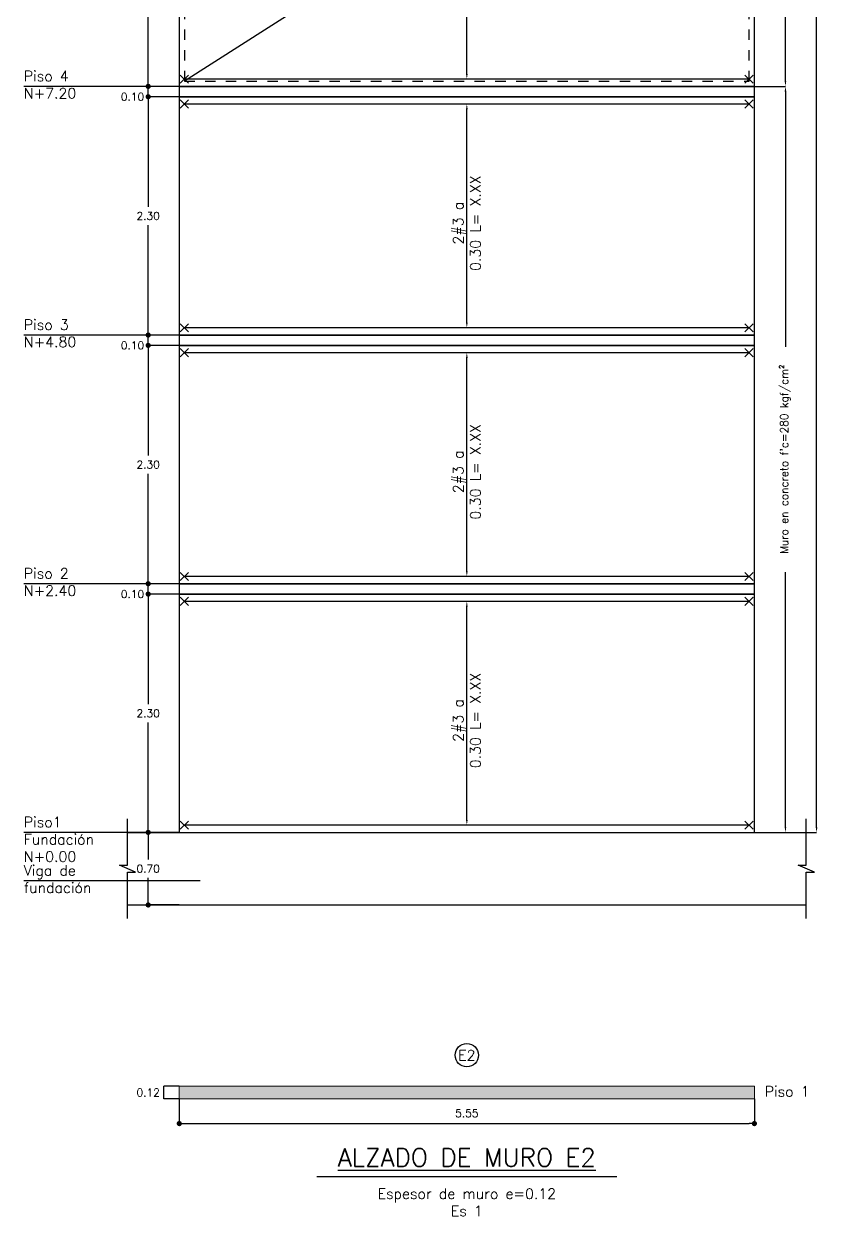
# Model space of a CAD drawing. Header units: millimetres. Extents: x -99999999 to 100000000, y -41 to 20.
# Drawn here: x 77.61 to 85.37, y -3.7 to 7.8 of the extents above; entities that cross this region are included whole.
import ezdxf
from ezdxf.enums import TextEntityAlignment as Align

# ---------------------------------------------------------------- set-up
doc = ezdxf.new("R2010")
doc.units = ezdxf.units.MM
doc.header["$LTSCALE"] = 0.01
doc.header["$PDMODE"] = 3
doc.linetypes.add('DASHED2', pattern=[0.375, 0.25, -0.125])
for name, color, linetype in [('FC_BORDES', 4, 'Continuous'), ('FC_COTAS', 1, 'Continuous'), ('FC_ET_VSMM', 3, 'Continuous'), ('FC_HATCH MUROS', 253, 'Continuous'), ('FC_LINEA CORTE', 1, 'Continuous'), ('FC_MALLA', 3, 'DASHED2'), ('FC_NUMERO', 11, 'Continuous'), ('FC_R-200', 5, 'Continuous'), ('FC_R-80', 11, 'Continuous'), ('FC_REFUERZO', 5, 'Continuous'), ('FC_REFUERZO 2', 1, 'Continuous')]:
    doc.layers.add(name, color=color, linetype=linetype)
doc.layers.add('FC_MURO CONCRETO', color=7, linetype='Continuous', lineweight=0)
doc.styles.add('FC_TEXT', font='romans.shx', dxfattribs={"height": 0.002})
doc.styles.add('FC_TEXT1', font='romans.shx')
doc.dimstyles.new('FC_COTAS', dxfattribs={"dimtxt": 0.0015, "dimasz": 0.001, "dimexe": 0, "dimexo": 0, "dimgap": 0.001, "dimtad": 1, "dimtih": 1, "dimtoh": 1, "dimzin": 0, "dimdsep": 46, "dimtxsty": 'FC_TEXT1', "dimblk": 'DOT', "dimcen": 0.09, "dimclrd": 256, "dimclre": 256, "dimclrt": 256, "dimadec": 0, "dimazin": 0, "dimtfac": 1, "dimtix": 1, "dimtmove": 2, "dimatfit": 3, "dimfxl": 1.002, "dimtolj": 1, "dimtzin": 0, "dimlwd": -1, "dimarcsym": 0})

# ---------------------------------------------------------------- blocks, each defined once
blk = doc.blocks.new('_Dot')
at = {"color": 0, "linetype": 'ByBlock', "lineweight": -2}
blk.add_line((-0.5, 0), (-1, 0), dxfattribs=at)
at = {"color": 0, "linetype": 'ByBlock', "const_width": 0.5}
blk.add_lwpolyline([(-0.25, 0, 1), (0.25, 0, 1)], format="xyb", close=True, dxfattribs=at)
blk = doc.blocks.new('*D587')
at = {"layer": 'Defpoints', "color": 0, "ltscale": 0.6, "transparency": 16777216}
for p in [(79.11, 0), (78.81, 0), (79.11, -0.7)]:
    blk.add_point(p, dxfattribs=at)
at = {"layer": 'FC_COTAS', "lineweight": -2, "ltscale": 0.6, "transparency": 16777216}
for p, q in [((79.11, 0), (78.81, 0)), ((79.11, -0.7), (78.81, -0.7))]:
    blk.add_line(p, q, dxfattribs=at)
at = {"layer": 'FC_COTAS', "ltscale": 0.6, "transparency": 16777216}
for p, q in [((78.81, -0.05), (78.81, -0.262)), ((78.81, -0.65), (78.81, -0.437))]:
    blk.add_line(p, q, dxfattribs=at)
at = {"layer": 'FC_COTAS', "ltscale": 0.6, "transparency": 16777216, "xscale": 0.05, "yscale": 0.05, "zscale": 0.05}
for p, rotation in [((78.81, 0), 90), ((78.81, -0.7), 270)]:
    blk.add_blockref('_Dot', p, dxfattribs=dict(at, rotation=rotation))
at = {"layer": 'FC_COTAS', "ltscale": 0.6, "transparency": 16777216, "insert": (78.81, -0.35), "char_height": 0.075, "attachment_point": 5, "style": 'FC_TEXT1'}
blk.add_mtext('\\A1;0.70', dxfattribs=at)
blk = doc.blocks.new('*U311')
at = {"layer": 'FC_LINEA CORTE'}
blk.add_lwpolyline([(0, -0.0096), (0, -0.00067), (0.00157, -0.00067), (-0.00157, 0.00067), (0, 0.00067), (0, 0.0096)], dxfattribs=at)
blk = doc.blocks.new('FC_B_Nomenclatura')
at = {"layer": 'FC_NUMERO', "color": 0}
blk.add_circle((0, 0), 0.00225, dxfattribs=at)
at = {"layer": 'FC_NUMERO', "color": 0, "style": 'FC_TEXT1'}
blk.add_attdef('N-NUM', text='', height=0.002, dxfattribs=at).set_placement((0, 0), align=Align.MIDDLE_CENTER)
blk = doc.blocks.new('*D588')
at = {"layer": 'Defpoints', "color": 0, "ltscale": 0.6, "transparency": 16777216}
for p in [(78.96, -2.45), (79.11, -2.45), (79.11, -2.57)]:
    blk.add_point(p, dxfattribs=at)
at = {"layer": 'FC_COTAS', "lineweight": -2, "ltscale": 0.6, "transparency": 16777216}
for p, q in [((79.11, -2.45), (78.96, -2.45)), ((79.11, -2.57), (78.96, -2.57))]:
    blk.add_line(p, q, dxfattribs=at)
at = {"layer": 'FC_COTAS', "ltscale": 0.6, "transparency": 16777216}
blk.add_line((78.96, -2.57), (78.96, -2.45), dxfattribs=at)
at = {"layer": 'FC_COTAS', "ltscale": 0.6, "transparency": 16777216, "insert": (78.81, -2.51), "char_height": 0.075, "attachment_point": 5, "style": 'FC_TEXT1'}
blk.add_mtext('\\A1;0.12', dxfattribs=at)
blk = doc.blocks.new('*D589')
at = {"layer": 'Defpoints', "color": 0, "ltscale": 0.6, "transparency": 16777216}
for p in [(79.11, -2.57), (84.66, -2.57), (84.66, -2.81)]:
    blk.add_point(p, dxfattribs=at)
at = {"layer": 'FC_COTAS', "lineweight": -2, "ltscale": 0.6, "transparency": 16777216}
for p, q in [((79.11, -2.57), (79.11, -2.81)), ((84.66, -2.57), (84.66, -2.81))]:
    blk.add_line(p, q, dxfattribs=at)
at = {"layer": 'FC_COTAS', "ltscale": 0.6, "transparency": 16777216}
blk.add_line((79.16, -2.81), (84.61, -2.81), dxfattribs=at)
at = {"layer": 'FC_COTAS', "ltscale": 0.6, "transparency": 16777216, "xscale": 0.05, "yscale": 0.05, "zscale": 0.05, "rotation": 180}
blk.add_blockref('_Dot', (79.11, -2.81), dxfattribs=at)
at = {"layer": 'FC_COTAS', "ltscale": 0.6, "transparency": 16777216, "xscale": 0.05, "yscale": 0.05, "zscale": 0.05}
blk.add_blockref('_Dot', (84.66, -2.81), dxfattribs=at)
at = {"layer": 'FC_COTAS', "ltscale": 0.6, "transparency": 16777216, "insert": (81.885, -2.71), "char_height": 0.075, "attachment_point": 5, "style": 'FC_TEXT1'}
blk.add_mtext('\\A1;5.55', dxfattribs=at)
blk = doc.blocks.new('*U590')
at = {"layer": 'FC_R-200', "color": 4, "ltscale": 1.5}
blk.add_lwpolyline([(-0.02893, 0), (0.02893, 0)], dxfattribs=at)
at = {"layer": 'FC_R-200', "ltscale": 1.5, "style": 'FC_TEXT1'}
blk.add_attdef('%%UTÍTULO', text='', height=0.0035, dxfattribs=at).set_placement((0, 0.00366), align=Align.MIDDLE_CENTER)
at = {"layer": 'FC_R-80', "ltscale": 1.5, "style": 'FC_TEXT1'}
blk.add_attdef('ESCALA', text='', height=0.002, dxfattribs=at).set_placement((-0.0284, -0.0017), align=Align.MIDDLE_LEFT)
blk = doc.blocks.new('*D591')
at = {"layer": 'Defpoints', "color": 0, "ltscale": 0.6, "transparency": 16777216}
for p in [(78.81, 2.3), (79.11, 2.3), (79.11, 0)]:
    blk.add_point(p, dxfattribs=at)
at = {"layer": 'FC_COTAS', "lineweight": -2, "ltscale": 0.6, "transparency": 16777216}
for p, q in [((79.11, 2.3), (78.81, 2.3)), ((79.11, 0), (78.81, 0))]:
    blk.add_line(p, q, dxfattribs=at)
at = {"layer": 'FC_COTAS', "ltscale": 0.6, "transparency": 16777216}
for p, q in [((78.81, 2.25), (78.81, 1.237)), ((78.81, 0.05), (78.81, 1.062))]:
    blk.add_line(p, q, dxfattribs=at)
at = {"layer": 'FC_COTAS', "ltscale": 0.6, "transparency": 16777216, "xscale": 0.05, "yscale": 0.05, "zscale": 0.05}
for p, rotation in [((78.81, 2.3), 90), ((78.81, 0), 270)]:
    blk.add_blockref('_Dot', p, dxfattribs=dict(at, rotation=rotation))
at = {"layer": 'FC_COTAS', "ltscale": 0.6, "transparency": 16777216, "insert": (78.81, 1.15), "char_height": 0.075, "attachment_point": 5, "style": 'FC_TEXT1'}
blk.add_mtext('\\A1;2.30', dxfattribs=at)
blk = doc.blocks.new('*D592')
at = {"layer": 'Defpoints', "color": 0, "ltscale": 0.6, "transparency": 16777216}
for p in [(78.81, 2.4), (79.11, 2.4), (79.11, 2.3)]:
    blk.add_point(p, dxfattribs=at)
at = {"layer": 'FC_COTAS', "lineweight": -2, "ltscale": 0.6, "transparency": 16777216}
for p, q in [((79.11, 2.4), (78.81, 2.4)), ((79.11, 2.3), (78.81, 2.3))]:
    blk.add_line(p, q, dxfattribs=at)
at = {"layer": 'FC_COTAS', "ltscale": 0.6, "transparency": 16777216}
blk.add_line((78.81, 2.3), (78.81, 2.4), dxfattribs=at)
at = {"layer": 'FC_COTAS', "ltscale": 0.6, "transparency": 16777216, "insert": (78.66, 2.3), "char_height": 0.075, "attachment_point": 5, "style": 'FC_TEXT1'}
blk.add_mtext('\\A1;0.10', dxfattribs=at)
blk = doc.blocks.new('*U593')
at = {"color": 0}
blk.add_line((7.317, 0), (0.05, 0), dxfattribs=at)
at = {"layer": 'FC_REFUERZO 2', "ltscale": 0.9}
for p, q in [((-0.003, 0.053), (0.103, -0.053)), ((0.103, 0.053), (-0.003, -0.053)), ((7.37, 0.053), (7.263, -0.053)), ((7.263, 0.053), (7.37, -0.053))]:
    blk.add_line(p, q, dxfattribs=at)
blk = doc.blocks.new('*D594')
at = {"layer": 'Defpoints', "color": 0, "ltscale": 0.6, "transparency": 16777216}
for p in [(81.885, 2.23), (81.885, 2.23), (81.885, 0.07)]:
    blk.add_point(p, dxfattribs=at)
at = {"layer": 'FC_COTAS', "ltscale": 0.6, "transparency": 16777216}
blk.add_line((81.885, 0.12), (81.885, 2.18), dxfattribs=at)
for points in [[(81.877, 2.18), (81.893, 2.18), (81.885, 2.23)], [(81.877, 0.12), (81.893, 0.12), (81.885, 0.07)]]:
    blk.add_solid(points, dxfattribs=at)
blk = doc.blocks.new('*D595')
at = {"layer": 'Defpoints', "color": 0, "ltscale": 0.6, "transparency": 16777216}
for p in [(78.81, 4.7), (79.11, 4.7), (79.11, 2.4)]:
    blk.add_point(p, dxfattribs=at)
at = {"layer": 'FC_COTAS', "lineweight": -2, "ltscale": 0.6, "transparency": 16777216}
for p, q in [((79.11, 4.7), (78.81, 4.7)), ((79.11, 2.4), (78.81, 2.4))]:
    blk.add_line(p, q, dxfattribs=at)
at = {"layer": 'FC_COTAS', "ltscale": 0.6, "transparency": 16777216}
for p, q in [((78.81, 4.65), (78.81, 3.637)), ((78.81, 2.45), (78.81, 3.462))]:
    blk.add_line(p, q, dxfattribs=at)
at = {"layer": 'FC_COTAS', "ltscale": 0.6, "transparency": 16777216, "xscale": 0.05, "yscale": 0.05, "zscale": 0.05}
for p, rotation in [((78.81, 4.7), 90), ((78.81, 2.4), 270)]:
    blk.add_blockref('_Dot', p, dxfattribs=dict(at, rotation=rotation))
at = {"layer": 'FC_COTAS', "ltscale": 0.6, "transparency": 16777216, "insert": (78.81, 3.55), "char_height": 0.075, "attachment_point": 5, "style": 'FC_TEXT1'}
blk.add_mtext('\\A1;2.30', dxfattribs=at)
blk = doc.blocks.new('*D596')
at = {"layer": 'Defpoints', "color": 0, "ltscale": 0.6, "transparency": 16777216}
for p in [(78.81, 4.8), (79.11, 4.8), (79.11, 4.7)]:
    blk.add_point(p, dxfattribs=at)
at = {"layer": 'FC_COTAS', "lineweight": -2, "ltscale": 0.6, "transparency": 16777216}
for p, q in [((79.11, 4.8), (78.81, 4.8)), ((79.11, 4.7), (78.81, 4.7))]:
    blk.add_line(p, q, dxfattribs=at)
at = {"layer": 'FC_COTAS', "ltscale": 0.6, "transparency": 16777216}
blk.add_line((78.81, 4.7), (78.81, 4.8), dxfattribs=at)
at = {"layer": 'FC_COTAS', "ltscale": 0.6, "transparency": 16777216, "insert": (78.66, 4.7), "char_height": 0.075, "attachment_point": 5, "style": 'FC_TEXT1'}
blk.add_mtext('\\A1;0.10', dxfattribs=at)
blk = doc.blocks.new('*D597')
at = {"layer": 'Defpoints', "color": 0, "ltscale": 0.6, "transparency": 16777216}
for p in [(81.885, 4.63), (81.885, 4.63), (81.885, 2.47)]:
    blk.add_point(p, dxfattribs=at)
at = {"layer": 'FC_COTAS', "ltscale": 0.6, "transparency": 16777216}
blk.add_line((81.885, 2.52), (81.885, 4.58), dxfattribs=at)
for points in [[(81.877, 4.58), (81.893, 4.58), (81.885, 4.63)], [(81.877, 2.52), (81.893, 2.52), (81.885, 2.47)]]:
    blk.add_solid(points, dxfattribs=at)
blk = doc.blocks.new('*D598')
at = {"layer": 'Defpoints', "color": 0, "ltscale": 0.6, "transparency": 16777216}
for p in [(78.81, 7.1), (79.11, 7.1), (79.11, 4.8)]:
    blk.add_point(p, dxfattribs=at)
at = {"layer": 'FC_COTAS', "lineweight": -2, "ltscale": 0.6, "transparency": 16777216}
for p, q in [((79.11, 7.1), (78.81, 7.1)), ((79.11, 4.8), (78.81, 4.8))]:
    blk.add_line(p, q, dxfattribs=at)
at = {"layer": 'FC_COTAS', "ltscale": 0.6, "transparency": 16777216}
for p, q in [((78.81, 7.05), (78.81, 6.037)), ((78.81, 4.85), (78.81, 5.862))]:
    blk.add_line(p, q, dxfattribs=at)
at = {"layer": 'FC_COTAS', "ltscale": 0.6, "transparency": 16777216, "xscale": 0.05, "yscale": 0.05, "zscale": 0.05}
for p, rotation in [((78.81, 7.1), 90), ((78.81, 4.8), 270)]:
    blk.add_blockref('_Dot', p, dxfattribs=dict(at, rotation=rotation))
at = {"layer": 'FC_COTAS', "ltscale": 0.6, "transparency": 16777216, "insert": (78.81, 5.95), "char_height": 0.075, "attachment_point": 5, "style": 'FC_TEXT1'}
blk.add_mtext('\\A1;2.30', dxfattribs=at)
blk = doc.blocks.new('*D599')
at = {"layer": 'Defpoints', "color": 0, "ltscale": 0.6, "transparency": 16777216}
for p in [(78.81, 7.2), (79.11, 7.2), (79.11, 7.1)]:
    blk.add_point(p, dxfattribs=at)
at = {"layer": 'FC_COTAS', "lineweight": -2, "ltscale": 0.6, "transparency": 16777216}
for p, q in [((79.11, 7.2), (78.81, 7.2)), ((79.11, 7.1), (78.81, 7.1))]:
    blk.add_line(p, q, dxfattribs=at)
at = {"layer": 'FC_COTAS', "ltscale": 0.6, "transparency": 16777216}
blk.add_line((78.81, 7.1), (78.81, 7.2), dxfattribs=at)
at = {"layer": 'FC_COTAS', "ltscale": 0.6, "transparency": 16777216, "insert": (78.66, 7.1), "char_height": 0.075, "attachment_point": 5, "style": 'FC_TEXT1'}
blk.add_mtext('\\A1;0.10', dxfattribs=at)
blk = doc.blocks.new('*D600')
at = {"layer": 'Defpoints', "color": 0, "ltscale": 0.6, "transparency": 16777216}
for p in [(81.885, 7.03), (81.885, 7.03), (81.885, 4.87)]:
    blk.add_point(p, dxfattribs=at)
at = {"layer": 'FC_COTAS', "ltscale": 0.6, "transparency": 16777216}
blk.add_line((81.885, 4.92), (81.885, 6.98), dxfattribs=at)
for points in [[(81.877, 6.98), (81.893, 6.98), (81.885, 7.03)], [(81.877, 4.92), (81.893, 4.92), (81.885, 4.87)]]:
    blk.add_solid(points, dxfattribs=at)
blk = doc.blocks.new('*D601')
at = {"layer": 'Defpoints', "color": 0, "ltscale": 0.6, "transparency": 16777216}
for p in [(78.81, 9.5), (79.11, 9.5), (79.11, 7.2)]:
    blk.add_point(p, dxfattribs=at)
at = {"layer": 'FC_COTAS', "lineweight": -2, "ltscale": 0.6, "transparency": 16777216}
for p, q in [((79.11, 9.5), (78.81, 9.5)), ((79.11, 7.2), (78.81, 7.2))]:
    blk.add_line(p, q, dxfattribs=at)
at = {"layer": 'FC_COTAS', "ltscale": 0.6, "transparency": 16777216}
for p, q in [((78.81, 9.45), (78.81, 8.437)), ((78.81, 7.25), (78.81, 8.262))]:
    blk.add_line(p, q, dxfattribs=at)
at = {"layer": 'FC_COTAS', "ltscale": 0.6, "transparency": 16777216, "xscale": 0.05, "yscale": 0.05, "zscale": 0.05}
for p, rotation in [((78.81, 9.5), 90), ((78.81, 7.2), 270)]:
    blk.add_blockref('_Dot', p, dxfattribs=dict(at, rotation=rotation))
at = {"layer": 'FC_COTAS', "ltscale": 0.6, "transparency": 16777216, "insert": (78.81, 8.35), "char_height": 0.075, "attachment_point": 5, "style": 'FC_TEXT1'}
blk.add_mtext('\\A1;2.30', dxfattribs=at)
blk = doc.blocks.new('*U604')
at = {"layer": 'FC_REFUERZO', "ltscale": 0.9}
h = blk.add_hatch(dxfattribs=at)
h.set_pattern_fill('_USER', color=256, scale=0.003, double=1, pattern_type=0)
h.set_pattern_definition([(0, (0, 0), (0, 0.003), []), (90, (0, 0), (-0.003, 2e-19), [])])
edge = h.paths.add_edge_path()
edge.add_arc((0, 0), 0.0056, 0, 360)
at = {"layer": 'FC_BORDES'}
blk.add_circle((0, 0), 0.0056, dxfattribs=at)
at = {"layer": 'FC_LINEA CORTE'}
for points in [[(0.0053, -0.00181), (0.0545, 0.02433)], [(-0.00533, 0.00172), (-0.0545, -0.02967)]]:
    blk.add_lwpolyline(points, dxfattribs=at)
at = {"layer": 'FC_R-80', "ltscale": 0.9, "style": 'FC_TEXT1'}
for tag, p in [('Malla_001', (-0.00351, -0.0087)), ('Malla_002', (-0.00494, -0.01203))]:
    blk.add_attdef(tag, p, '', height=0.002, dxfattribs=at)
blk = doc.blocks.new('*D605')
at = {"layer": 'Defpoints', "color": 0, "ltscale": 0.6, "transparency": 16777216}
for p in [(81.885, 9.43), (81.885, 9.43), (81.885, 7.27)]:
    blk.add_point(p, dxfattribs=at)
at = {"layer": 'FC_COTAS', "ltscale": 0.6, "transparency": 16777216}
blk.add_line((81.885, 7.32), (81.885, 9.38), dxfattribs=at)
for points in [[(81.877, 9.38), (81.893, 9.38), (81.885, 9.43)], [(81.877, 7.32), (81.893, 7.32), (81.885, 7.27)]]:
    blk.add_solid(points, dxfattribs=at)
blk = doc.blocks.new('*D621')
at = {"layer": 'Defpoints', "color": 0, "ltscale": 0.6, "transparency": 16777216}
for p in [(84.66, 7.2), (84.96, 7.2), (84.66, 0)]:
    blk.add_point(p, dxfattribs=at)
at = {"layer": 'FC_COTAS', "lineweight": -2, "ltscale": 0.6, "transparency": 16777216}
for p, q in [((84.66, 7.2), (84.96, 7.2)), ((84.66, 0), (84.96, 0))]:
    blk.add_line(p, q, dxfattribs=at)
at = {"layer": 'FC_COTAS', "ltscale": 0.6, "transparency": 16777216}
for p, q in [((84.96, 7.15), (84.96, 4.688)), ((84.96, 0.05), (84.96, 2.513))]:
    blk.add_line(p, q, dxfattribs=at)
for points in [[(84.952, 7.15), (84.968, 7.15), (84.96, 7.2)], [(84.952, 0.05), (84.968, 0.05), (84.96, 0)]]:
    blk.add_solid(points, dxfattribs=at)
at = {"layer": 'FC_COTAS', "color": 11, "ltscale": 0.6, "transparency": 16777216, "insert": (84.96, 3.6), "char_height": 0.075, "attachment_point": 5, "rotation": 90, "style": 'FC_TEXT1'}
blk.add_mtext("\\A1;Muro en concreto f'c=280 kgf/cm²", dxfattribs=at)
blk = doc.blocks.new('*D622')
at = {"layer": 'Defpoints', "color": 0, "ltscale": 0.6, "transparency": 16777216}
for p in [(84.66, 19.2), (84.96, 19.2), (84.66, 7.2)]:
    blk.add_point(p, dxfattribs=at)
at = {"layer": 'FC_COTAS', "lineweight": -2, "ltscale": 0.6, "transparency": 16777216}
for p, q in [((84.66, 19.2), (84.96, 19.2)), ((84.66, 7.2), (84.96, 7.2))]:
    blk.add_line(p, q, dxfattribs=at)
at = {"layer": 'FC_COTAS', "ltscale": 0.6, "transparency": 16777216}
for p, q in [((84.96, 19.15), (84.96, 14.288)), ((84.96, 7.25), (84.96, 12.113))]:
    blk.add_line(p, q, dxfattribs=at)
for points in [[(84.952, 19.15), (84.968, 19.15), (84.96, 19.2)], [(84.952, 7.25), (84.968, 7.25), (84.96, 7.2)]]:
    blk.add_solid(points, dxfattribs=at)
at = {"layer": 'FC_COTAS', "color": 11, "ltscale": 0.6, "transparency": 16777216, "insert": (84.96, 13.2), "char_height": 0.075, "attachment_point": 5, "rotation": 90, "style": 'FC_TEXT1'}
blk.add_mtext("\\A1;Muro en concreto f'c=210 kgf/cm²", dxfattribs=at)
blk = doc.blocks.new('*D623')
at = {"layer": 'Defpoints', "color": 0, "ltscale": 0.6, "transparency": 16777216}
for p in [(84.66, 19.2), (85.26, 19.2), (84.66, 0)]:
    blk.add_point(p, dxfattribs=at)
at = {"layer": 'FC_COTAS', "lineweight": -2, "ltscale": 0.6, "transparency": 16777216}
for p, q in [((84.66, 19.2), (85.26, 19.2)), ((84.66, 0), (85.26, 0))]:
    blk.add_line(p, q, dxfattribs=at)
at = {"layer": 'FC_COTAS', "ltscale": 0.6, "transparency": 16777216}
for p, q in [((85.26, 19.15), (85.26, 10.013)), ((85.26, 0.05), (85.26, 9.188))]:
    blk.add_line(p, q, dxfattribs=at)
for points in [[(85.252, 19.15), (85.268, 19.15), (85.26, 19.2)], [(85.252, 0.05), (85.268, 0.05), (85.26, 0)]]:
    blk.add_solid(points, dxfattribs=at)
at = {"layer": 'FC_COTAS', "color": 11, "ltscale": 0.6, "transparency": 16777216, "insert": (85.26, 9.6), "char_height": 0.075, "attachment_point": 5, "rotation": 90, "style": 'FC_TEXT1'}
blk.add_mtext('\\A1;Muro e=0.12', dxfattribs=at)

msp = doc.modelspace()

# ---------------------------------------------------------------- hatches: boundary and pattern name
at = {"layer": 'FC_HATCH MUROS', "ltscale": 0.9}
msp.add_hatch(color=256, dxfattribs=at).paths.add_polyline_path([(79.11, -2.57), (84.66, -2.57), (84.66, -2.45), (79.11, -2.45)])

# ---------------------------------------------------------------- linework, layer by layer
at = {"layer": 'FC_BORDES', "ltscale": 0.6}
for p, q in [((78.61, 0), (85.16, 0)), ((78.61, -0.7), (85.16, -0.7))]:
    msp.add_line(p, q, dxfattribs=at)
at = {"layer": 'FC_BORDES', "ltscale": 0.9}
for points in [[(79.11, 7.2), (84.66, 7.2), (84.66, 9.6), (79.11, 9.6)], [(79.11, 4.8), (84.66, 4.8), (84.66, 7.2), (79.11, 7.2)], [(79.11, 7.1), (84.66, 7.1)], [(79.11, 2.4), (84.66, 2.4), (84.66, 4.8), (79.11, 4.8)], [(79.11, 4.7), (84.66, 4.7)], [(79.11, 0), (84.66, 0), (84.66, 2.4), (79.11, 2.4)], [(79.11, 2.3), (84.66, 2.3)]]:
    msp.add_lwpolyline(points, close=True, dxfattribs=at)
at = {"layer": 'FC_LINEA CORTE', "ltscale": 0.35}
for p, q in [((79.11, 7.2), (77.61, 7.2)), ((79.11, 4.8), (77.61, 4.8)), ((79.11, 2.4), (77.61, 2.4)), ((79.11, 0), (77.61, 0))]:
    msp.add_line(p, q, dxfattribs=at)
at = {"layer": 'FC_MALLA', "ltscale": 0.35}
msp.add_lwpolyline([(79.16, 7.25), (84.61, 7.25), (84.61, 9.95), (79.16, 9.95)], close=True, dxfattribs=at)
at = {"layer": 'FC_MURO CONCRETO', "ltscale": 0.6}
msp.add_lwpolyline([(79.11, -2.57), (84.66, -2.57), (84.66, -2.45), (79.11, -2.45)], close=True, dxfattribs=at)

# ---------------------------------------------------------------- block references
at = {"layer": 'FC_COTAS', "color": 11, "ltscale": 0.6}
ref = msp.add_blockref('FC_B_Nomenclatura', (81.885, -2.15), dxfattribs=dict(at, xscale=50, yscale=50, zscale=50))
ref.add_attrib('N-NUM', 'E2', dxfattribs={"layer": 'FC_NUMERO', "color": 0, "height": 0.1, "style": 'FC_TEXT'}).set_placement((81.885, -2.15), align=Align.MIDDLE_CENTER)
at = {"layer": 'FC_ET_VSMM', "ltscale": 0.6, "xscale": 50, "yscale": 50, "zscale": 50}
for p in [(78.61, -0.35), (85.16, -0.35)]:
    msp.add_blockref('*U311', p, dxfattribs=at)
msp.add_blockref('*U590', (81.885, -3.32), dxfattribs=at).add_auto_attribs({'%%UTÍTULO': '%%UALZADO DE MURO E2'})
at = {"layer": 'FC_MALLA', "ltscale": 0.6}
ref = msp.add_blockref('*U604', (81.885, 8.733), dxfattribs=dict(at, xscale=50, yscale=50, zscale=50))
ref.add_attrib('Malla_001', 'Doble malla', (81.443, 8.298), dxfattribs={"layer": 'FC_R-80', "ltscale": 0.9, "height": 0.1, "style": 'FC_TEXT1'})
ref.add_attrib('Malla_002', 'no central', (81.5, 8.132), dxfattribs={"layer": 'FC_R-80', "ltscale": 0.9, "height": 0.1, "style": 'FC_TEXT1'})
ref.add_attrib('Malla_003', 'D-158', (81.638, 7.965), dxfattribs={"layer": 'FC_R-80', "ltscale": 0.9, "height": 0.1, "style": 'FC_TEXT1'})
at = {"layer": 'FC_REFUERZO', "ltscale": 0.6, "xscale": 0.75, "yscale": 0.75, "zscale": 0.75}
for p in [(79.122, 7.27), (79.122, 7.03), (79.122, 4.87), (79.122, 4.63), (79.122, 2.47), (79.122, 2.23), (79.122, 0.07)]:
    msp.add_blockref('*U593', p, dxfattribs=at)

# ---------------------------------------------------------------- texts
at = {"layer": 'FC_R-80', "ltscale": 0.6, "char_height": 0.1, "style": 'FC_TEXT1'}
for s, insert, width, attachment_point in [('Piso 4^M^JN+7.20', (77.61, 7.35), 0.75, 1), ('Piso 3^M^JN+4.80', (77.61, 4.95), 0.75, 1), ('Piso 2^M^JN+2.40', (77.61, 2.55), 0.75, 1), ('Piso1^M^JFundación ^M^JN+0.00', (77.61, 0.15), 0.75, 1), ('Viga de ^M^Jfundación', (77.61, -0.317), 0.6, 1), ('Piso 1', (84.76, -2.45), 2, 1), ('Espesor de muro e=0.12^M^JEs 1', (81.885, -3.57), 2, 5)]:
    msp.add_mtext(s, dxfattribs=dict(at, insert=insert, width=width, attachment_point=attachment_point))
at = {"layer": 'FC_R-80', "ltscale": 0.6, "char_height": 0.1, "width": 1.2, "attachment_point": 5, "rotation": 90, "style": 'FC_TEXT1'}
for insert in [(81.885, 5.88), (81.885, 3.48), (81.885, 1.08)]:
    msp.add_mtext('2#3 a^M^J0.30 L= X.XX', dxfattribs=dict(at, insert=insert))

# ---------------------------------------------------------------- dimensions: what is measured, and where the dimension line sits
at = {"layer": 'FC_COTAS', "ltscale": 0.6}
for base, p1, p2, text, picture, middle in [((84.96, 19.2), (84.66, 7.2), (84.66, 19.2), "Muro en concreto f'c=210 kgf/cm²", '*D622', (84.96, 13.2)), ((85.26, 19.2), (84.66, 0), (84.66, 19.2), 'Muro e=0.12', '*D623', (85.26, 9.6)), ((84.96, 7.2), (84.66, 0), (84.66, 7.2), "Muro en concreto f'c=280 kgf/cm²", '*D621', (84.96, 3.6))]:
    dim = msp.add_linear_dim(base=base, p1=p1, p2=p2, angle=90, text=text, dimstyle='FC_COTAS', override={"dimscale": 0, "dimtxt": 0.0015, "dimasz": 0.001, "dimtxsty": 'FC_TEXT1', "dimsah": 1, "dimclrt": 11, "dimtix": 1, "dimtofl": 1, "dimtmove": 2, "dimatfit": 3}, dxfattribs=at)
    dim.commit()
    dim.dimension.update_dxf_attribs({"geometry": picture, "text_midpoint": middle, "dimtype": 128, "text_rotation": 90})
for base, p1, p2, picture, middle in [((78.81, 9.5), (79.11, 7.2), (79.11, 9.5), '*D601', (78.81, 8.35)), ((78.81, 7.2), (79.11, 7.1), (79.11, 7.2), '*D599', (78.66, 7.1)), ((78.81, 7.1), (79.11, 4.8), (79.11, 7.1), '*D598', (78.81, 5.95)), ((78.81, 4.8), (79.11, 4.7), (79.11, 4.8), '*D596', (78.66, 4.7)), ((78.81, 4.7), (79.11, 2.4), (79.11, 4.7), '*D595', (78.81, 3.55)), ((78.81, 2.4), (79.11, 2.3), (79.11, 2.4), '*D592', (78.66, 2.3)), ((78.81, 2.3), (79.11, 0), (79.11, 2.3), '*D591', (78.81, 1.15)), ((78.96, -2.45), (79.11, -2.57), (79.11, -2.45), '*D588', (78.81, -2.51))]:
    dim = msp.add_linear_dim(base=base, p1=p1, p2=p2, angle=90, dimstyle='FC_COTAS', override={"dimscale": 0, "dimtxt": 0.0015, "dimasz": 0.001, "dimblk1": 'Dot', "dimblk2": 'Dot', "dimsah": 1, "dimtix": 1, "dimtofl": 1, "dimtmove": 2, "dimatfit": 3}, dxfattribs=at)
    dim.commit()
    dim.dimension.update_dxf_attribs({"geometry": picture, "text_midpoint": middle, "dimtype": 128})
for base, p1, p2, picture, middle in [((81.885, 9.43), (81.885, 7.27), (81.885, 9.43), '*D605', (81.885, 8.28)), ((81.885, 7.03), (81.885, 4.87), (81.885, 7.03), '*D600', (81.885, 5.88)), ((81.885, 4.63), (81.885, 2.47), (81.885, 4.63), '*D597', (81.885, 3.48)), ((81.885, 2.23), (81.885, 0.07), (81.885, 2.23), '*D594', (81.885, 1.08))]:
    dim = msp.add_linear_dim(base=base, p1=p1, p2=p2, angle=90, text=' ', dimstyle='FC_COTAS', override={"dimscale": 0, "dimtxt": 0.1, "dimasz": 0.001, "dimsah": 1, "dimtix": 0, "dimtofl": 1, "dimtmove": 2, "dimatfit": 3}, dxfattribs=at)
    dim.commit()
    dim.dimension.update_dxf_attribs({"geometry": picture, "text_midpoint": middle, "dimtype": 128})
dim = msp.add_linear_dim(base=(78.81, 0), p1=(79.11, -0.7), p2=(79.11, 0), angle=90, dimstyle='FC_COTAS', override={"dimscale": 0, "dimtxt": 0.0015, "dimasz": 0.001, "dimblk1": 'Dot', "dimblk2": 'Dot', "dimsah": 1, "dimtix": 1, "dimtofl": 1, "dimtmove": 2, "dimatfit": 3}, dxfattribs=at)
dim.commit()
dim.dimension.update_dxf_attribs({"geometry": '*D587', "text_midpoint": (78.81, -0.35)})
dim = msp.add_linear_dim(base=(84.66, -2.81), p1=(79.11, -2.57), p2=(84.66, -2.57), dimstyle='FC_COTAS', override={"dimscale": 0, "dimtxt": 0.0015, "dimasz": 0.001, "dimblk1": 'Dot', "dimblk2": 'Dot', "dimsah": 1, "dimtix": 1, "dimtofl": 1, "dimtmove": 2, "dimatfit": 3}, dxfattribs=at)
dim.commit()
dim.dimension.update_dxf_attribs({"geometry": '*D589', "text_midpoint": (81.885, -2.71), "dimtype": 128})

# ---------------------------------------------------------------- leaders
at = {"layer": 'FC_LINEA CORTE', "ltscale": 0.6}
msp.add_leader([(79.31, -0.467), (78.91, -0.467), (77.61, -0.467)], dimstyle='FC_COTAS', override={"dimscale": 0, "dimasz": 0.001}, dxfattribs=at)

doc.saveas('drawing.dxf')
